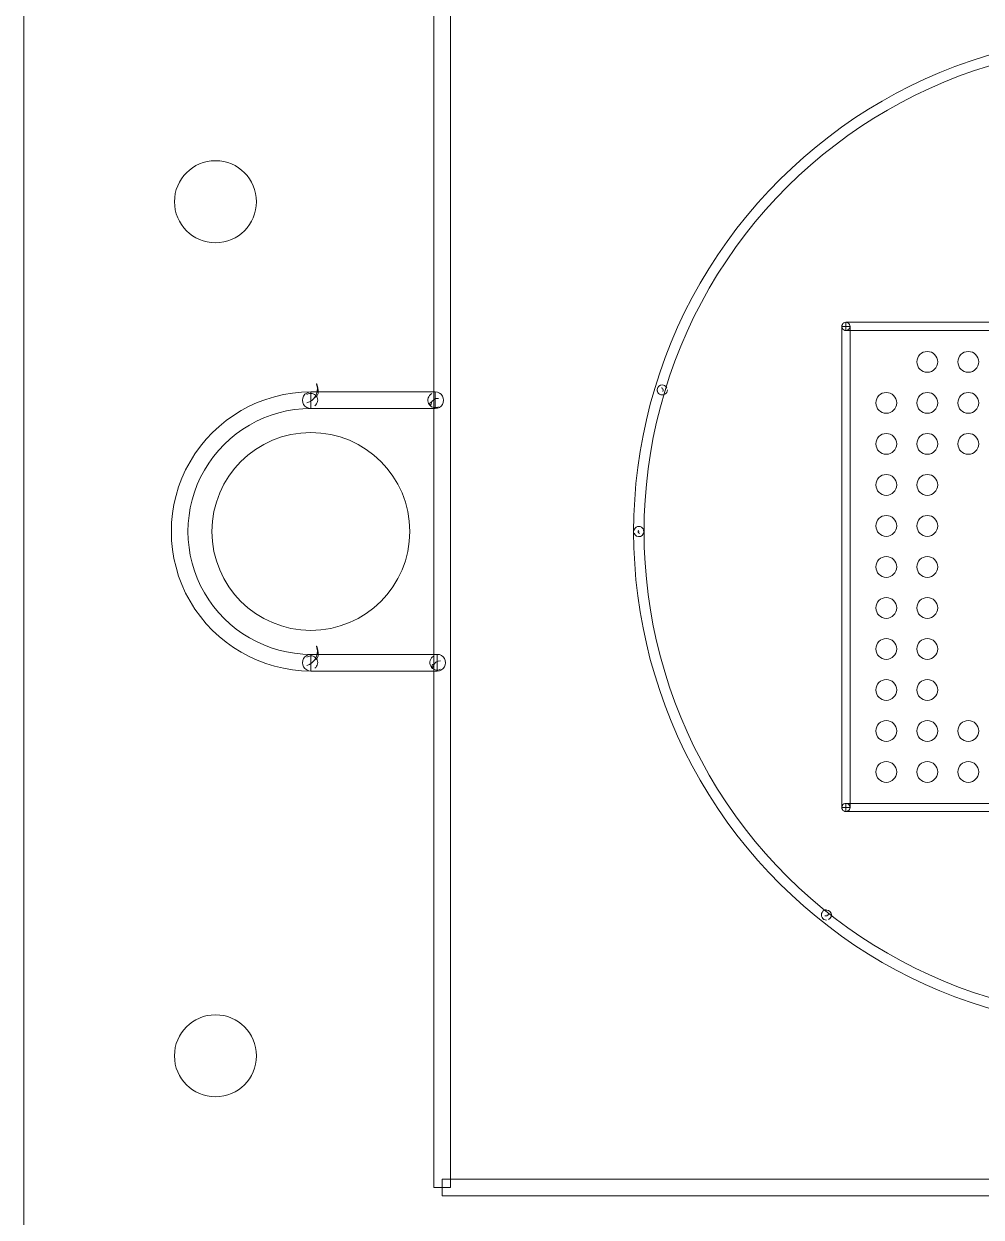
# Model space of a CAD drawing. Header units: millimetres. Extents: x -19.4 to 22.9, y -18.1 to 22.2.
# Drawn here: x -13.56 to -1.89, y -6.74 to 7.81 of the extents above; entities that cross this region are included whole.
import ezdxf

# ---------------------------------------------------------------- set-up
doc = ezdxf.new("R2010")
doc.units = ezdxf.units.MM
doc.header["$MEASUREMENT"] = 0
for name, color, linetype in [('BG_OUTLINE', 7, 'Continuous'), ('PG_SILKSCREEN_TOP', 7, 'Continuous'), ('PIN_TOP', 7, 'Continuous')]:
    doc.layers.add(name, color=color, linetype=linetype)

msp = doc.modelspace()

# ---------------------------------------------------------------- linework, layer by layer
at = {"layer": 'BG_OUTLINE', "lineweight": 9}
msp.add_open_spline([(-13.5636, -18.0908), (-13.5636, -18.0908), (13.4366, -18.0908), (13.4366, -18.0908), (13.4366, -18.0908), (13.4366, -18.0908), (13.4366, 12.9092), (13.4366, 12.9092), (13.4366, 12.9092), (13.4366, 12.9092), (-13.5636, 12.9092), (-13.5636, 12.9092), (-13.5636, 12.9092), (-13.5636, 12.9092), (-13.5636, -18.0908), (-13.5636, -18.0908)], degree=3, knots=[0, 0, 0, 0, 0.25, 0.25, 0.25, 0.25, 0.5, 0.5, 0.5, 0.5, 0.75, 0.75, 0.75, 0.75, 1, 1, 1, 1], dxfattribs=at)
at = {"layer": 'PG_SILKSCREEN_TOP', "lineweight": 9}
for points, knots in [([(-8.5651, 9.6184), (-8.5651, 9.6184), (-8.3619, 9.6184), (-8.3619, 9.6184), (-8.3619, 9.6184), (-8.3619, 9.6184), (-8.3619, -6.3814), (-8.3619, -6.3814), (-8.3619, -6.3814), (-8.3619, -6.3814), (-8.5651, -6.3814), (-8.5651, -6.3814), (-8.5651, -6.3814), (-8.5651, -6.3814), (-8.5651, 9.6184), (-8.5651, 9.6184)], [0, 0, 0, 0, 0.25, 0.25, 0.25, 0.25, 0.5, 0.5, 0.5, 0.5, 0.75, 0.75, 0.75, 0.75, 1, 1, 1, 1]), ([(-0.0635, -4.4477), (-2.2297, -4.4477), (-4.2314, -3.292), (-5.3146, -1.416), (-5.3146, -1.416), (-6.3977, 0.4599), (-6.3977, 2.7713), (-5.3146, 4.6474), (-5.3146, 4.6474), (-4.2314, 6.5234), (-2.2297, 7.6791), (-0.0635, 7.6791)], [0, 0, 0, 0, 0.3333333, 0.3333333, 0.3333333, 0.3333333, 0.6666667, 0.6666667, 0.6666667, 0.6666667, 1, 1, 1, 1]), ([(-0.0635, 7.5521), (-2.1844, 7.5521), (-4.1441, 6.4206), (-5.2046, 4.5839), (-5.2046, 4.5839), (-6.2651, 2.7471), (-6.2651, 0.4842), (-5.2046, -1.3525), (-5.2046, -1.3525), (-4.1441, -3.1893), (-2.1844, -4.3207), (-0.0635, -4.3207)], [0, 0, 0, 0, 0.3333333, 0.3333333, 0.3333333, 0.3333333, 0.6666667, 0.6666667, 0.6666667, 0.6666667, 1, 1, 1, 1]), ([(-3.5886, 4.1183), (-3.5886, 4.1362), (-3.5791, 4.1527), (-3.5636, 4.1616), (-3.5636, 4.1616), (-3.5481, 4.1706), (-3.529, 4.1706), (-3.5135, 4.1616), (-3.5135, 4.1616), (-3.4981, 4.1527), (-3.4885, 4.1362), (-3.4885, 4.1183)], [0, 0, 0, 0, 0.3333333, 0.3333333, 0.3333333, 0.3333333, 0.6666667, 0.6666667, 0.6666667, 0.6666667, 1, 1, 1, 1]), ([(-3.5886, 4.1183), (-3.5886, 4.1362), (-3.5791, 4.1527), (-3.5636, 4.1616), (-3.5636, 4.1616), (-3.5481, 4.1706), (-3.529, 4.1706), (-3.5135, 4.1616), (-3.5135, 4.1616), (-3.4981, 4.1527), (-3.4885, 4.1362), (-3.4885, 4.1183)], [0, 0, 0, 0, 0.3333333, 0.3333333, 0.3333333, 0.3333333, 0.6666667, 0.6666667, 0.6666667, 0.6666667, 1, 1, 1, 1]), ([(-3.4885, 4.1183), (-3.4885, 4.1004), (-3.4981, 4.0839), (-3.5135, 4.075), (-3.5135, 4.075), (-3.529, 4.066), (-3.5481, 4.066), (-3.5636, 4.075), (-3.5636, 4.075), (-3.5791, 4.0839), (-3.5886, 4.1004), (-3.5886, 4.1183)], [0, 0, 0, 0, 0.3333333, 0.3333333, 0.3333333, 0.3333333, 0.6666667, 0.6666667, 0.6666667, 0.6666667, 1, 1, 1, 1]), ([(-3.4885, 4.1183), (-3.4885, 4.1004), (-3.4981, 4.0839), (-3.5135, 4.075), (-3.5135, 4.075), (-3.529, 4.066), (-3.5481, 4.066), (-3.5636, 4.075), (-3.5636, 4.075), (-3.5791, 4.0839), (-3.5886, 4.1004), (-3.5886, 4.1183)], [0, 0, 0, 0, 0.3333333, 0.3333333, 0.3333333, 0.3333333, 0.6666667, 0.6666667, 0.6666667, 0.6666667, 1, 1, 1, 1]), ([(-3.4884, -1.7467), (-3.4884, -1.7467), (-3.5885, -1.7467), (-3.5885, -1.7467), (-3.5885, -1.7467), (-3.5885, -1.7467), (-3.5885, 4.1183), (-3.5885, 4.1183), (-3.5885, 4.1183), (-3.5885, 4.1183), (-3.4884, 4.1183), (-3.4884, 4.1183), (-3.4884, 4.1183), (-3.4884, 4.1183), (-3.4884, -1.7467), (-3.4884, -1.7467)], [0, 0, 0, 0, 0.25, 0.25, 0.25, 0.25, 0.5, 0.5, 0.5, 0.5, 0.75, 0.75, 0.75, 0.75, 1, 1, 1, 1]), ([(-3.5386, 4.1183), (-3.5386, 4.1183), (-3.5386, 4.1183), (-3.5386, 4.1183), (-3.5386, 4.1183), (-3.5386, 4.1183), (-3.5386, 4.1183), (-3.5386, 4.1183), (-3.5386, 4.1183), (-3.5386, 4.1183), (-3.5386, 4.1183), (-3.5386, 4.1183)], [0, 0, 0, 0, 0.3333333, 0.3333333, 0.3333333, 0.3333333, 0.6666667, 0.6666667, 0.6666667, 0.6666667, 1, 1, 1, 1]), ([(-3.5386, 4.1183), (-3.5386, 4.1183), (-3.5386, 4.1183), (-3.5386, 4.1183), (-3.5386, 4.1183), (-3.5386, 4.1183), (-3.5386, 4.1183), (-3.5386, 4.1183), (-3.5386, 4.1183), (-3.5386, 4.1183), (-3.5386, 4.1183), (-3.5386, 4.1183)], [0, 0, 0, 0, 0.3333333, 0.3333333, 0.3333333, 0.3333333, 0.6666667, 0.6666667, 0.6666667, 0.6666667, 1, 1, 1, 1]), ([(-3.5386, 4.1183), (-3.5386, 4.1183), (-3.5386, 4.1183), (-3.5386, 4.1183), (-3.5386, 4.1183), (-3.5386, 4.1183), (-3.5386, 4.1183), (-3.5386, 4.1183), (-3.5386, 4.1183), (-3.5386, 4.1183), (-3.5386, 4.1183), (-3.5386, 4.1183)], [0, 0, 0, 0, 0.3333333, 0.3333333, 0.3333333, 0.3333333, 0.6666667, 0.6666667, 0.6666667, 0.6666667, 1, 1, 1, 1]), ([(-3.5386, 4.1183), (-3.5386, 4.1183), (-3.5386, 4.1183), (-3.5386, 4.1183), (-3.5386, 4.1183), (-3.5386, 4.1183), (-3.5386, 4.1183), (-3.5386, 4.1183), (-3.5386, 4.1183), (-3.5386, 4.1183), (-3.5386, 4.1183), (-3.5386, 4.1183)], [0, 0, 0, 0, 0.3333333, 0.3333333, 0.3333333, 0.3333333, 0.6666667, 0.6666667, 0.6666667, 0.6666667, 1, 1, 1, 1]), ([(-3.5384, 4.0683), (-3.5384, 4.0683), (-3.5384, 4.1683), (-3.5384, 4.1683), (-3.5384, 4.1683), (-3.5384, 4.1683), (2.4462, 4.1683), (2.4462, 4.1683), (2.4462, 4.1683), (2.4462, 4.1683), (2.4462, 4.0683), (2.4462, 4.0683), (2.4462, 4.0683), (2.4462, 4.0683), (-3.5384, 4.0683), (-3.5384, 4.0683)], [0, 0, 0, 0, 0.25, 0.25, 0.25, 0.25, 0.5, 0.5, 0.5, 0.5, 0.75, 0.75, 0.75, 0.75, 1, 1, 1, 1]), ([(-10.1113, 3.1847), (-10.0188, 3.2103), (-9.9646, 3.3059), (-9.9902, 3.3984), (-9.9902, 3.3984), (-10.0157, 3.4908), (-9.9232, 3.2776), (-10.0156, 3.252)], [0, 0, 0, 0, 0.5, 0.5, 0.5, 0.5, 1, 1, 1, 1]), ([(-10.1113, 3.1847), (-10.0188, 3.2103), (-9.9646, 3.3059), (-9.9902, 3.3984), (-9.9902, 3.3984), (-10.0157, 3.4908), (-9.9232, 3.2776), (-10.0156, 3.252)], [0, 0, 0, 0, 0.5, 0.5, 0.5, 0.5, 1, 1, 1, 1]), ([(-5.8351, 3.3259), (-5.846, 3.3572), (-5.8296, 3.3913), (-5.7984, 3.4023), (-5.7984, 3.4023), (-5.7672, 3.4132), (-5.7329, 3.3966), (-5.7219, 3.3654)], [0, 0, 0, 0, 0.5, 0.5, 0.5, 0.5, 1, 1, 1, 1]), ([(-5.8351, 3.3259), (-5.846, 3.3572), (-5.8296, 3.3913), (-5.7984, 3.4023), (-5.7984, 3.4023), (-5.7672, 3.4132), (-5.7329, 3.3966), (-5.7219, 3.3654)], [0, 0, 0, 0, 0.5, 0.5, 0.5, 0.5, 1, 1, 1, 1]), ([(-5.7715, 3.3258), (-5.7637, 3.3383), (-5.7674, 3.3548), (-5.7799, 3.3627), (-5.7799, 3.3627), (-5.7923, 3.3706), (-5.7774, 3.3778), (-5.7853, 3.3653)], [0, 0, 0, 0, 0.5, 0.5, 0.5, 0.5, 1, 1, 1, 1]), ([(-5.7715, 3.3258), (-5.7637, 3.3383), (-5.7674, 3.3548), (-5.7799, 3.3627), (-5.7799, 3.3627), (-5.7923, 3.3706), (-5.7774, 3.3778), (-5.7853, 3.3653)], [0, 0, 0, 0, 0.5, 0.5, 0.5, 0.5, 1, 1, 1, 1]), ([(-10.0634, -0.0833), (-10.6714, -0.0833), (-11.2331, 0.241), (-11.5371, 0.7675), (-11.5371, 0.7675), (-11.8411, 1.294), (-11.8411, 1.9426), (-11.5371, 2.4691), (-11.5371, 2.4691), (-11.2331, 2.9956), (-10.6714, 3.32), (-10.0634, 3.32)], [0, 0, 0, 0, 0.3333333, 0.3333333, 0.3333333, 0.3333333, 0.6666667, 0.6666667, 0.6666667, 0.6666667, 1, 1, 1, 1]), ([(-10.0634, 3.1168), (-10.0997, 3.1168), (-10.1333, 3.1361), (-10.1514, 3.1676), (-10.1514, 3.1676), (-10.1696, 3.199), (-10.1695, 3.2378), (-10.1514, 3.2692), (-10.1514, 3.2692), (-10.1332, 3.3006), (-10.0997, 3.32), (-10.0634, 3.32)], [0, 0, 0, 0, 0.3333333, 0.3333333, 0.3333333, 0.3333333, 0.6666667, 0.6666667, 0.6666667, 0.6666667, 1, 1, 1, 1]), ([(-10.0634, 3.1168), (-10.0997, 3.1168), (-10.1333, 3.1361), (-10.1514, 3.1676), (-10.1514, 3.1676), (-10.1696, 3.199), (-10.1695, 3.2378), (-10.1514, 3.2692), (-10.1514, 3.2692), (-10.1332, 3.3006), (-10.0997, 3.32), (-10.0634, 3.32)], [0, 0, 0, 0, 0.3333333, 0.3333333, 0.3333333, 0.3333333, 0.6666667, 0.6666667, 0.6666667, 0.6666667, 1, 1, 1, 1]), ([(-10.1113, 3.2863), (-10.0737, 3.3127), (-10.0219, 3.3037), (-9.9955, 3.2662), (-9.9955, 3.2662), (-9.9691, 3.2288), (-9.9781, 3.1769), (-10.0156, 3.1505)], [0, 0, 0, 0, 0.5, 0.5, 0.5, 0.5, 1, 1, 1, 1]), ([(-10.1113, 3.2863), (-10.0737, 3.3127), (-10.0219, 3.3037), (-9.9955, 3.2662), (-9.9955, 3.2662), (-9.9691, 3.2288), (-9.9781, 3.1769), (-10.0156, 3.1505)], [0, 0, 0, 0, 0.5, 0.5, 0.5, 0.5, 1, 1, 1, 1]), ([(-10.0634, 3.2184), (-10.0634, 3.2184), (-10.0634, 3.2184), (-10.0634, 3.2184), (-10.0634, 3.2184), (-10.0634, 3.2184), (-10.0634, 3.2184), (-10.0635, 3.2184), (-10.0635, 3.2184), (-10.0635, 3.2184), (-10.0635, 3.2184), (-10.0635, 3.2184)], [0, 0, 0, 0, 0.3333333, 0.3333333, 0.3333333, 0.3333333, 0.6666667, 0.6666667, 0.6666667, 0.6666667, 1, 1, 1, 1]), ([(-10.0634, 3.2184), (-10.0634, 3.2184), (-10.0634, 3.2184), (-10.0634, 3.2184), (-10.0634, 3.2184), (-10.0634, 3.2184), (-10.0634, 3.2184), (-10.0635, 3.2184), (-10.0635, 3.2184), (-10.0635, 3.2184), (-10.0635, 3.2184), (-10.0635, 3.2184)], [0, 0, 0, 0, 0.3333333, 0.3333333, 0.3333333, 0.3333333, 0.6666667, 0.6666667, 0.6666667, 0.6666667, 1, 1, 1, 1]), ([(-10.0634, 3.1168), (-10.0634, 3.1168), (-10.0634, 3.32), (-10.0634, 3.32), (-10.0634, 3.32), (-10.0634, 3.32), (-8.5473, 3.32), (-8.5473, 3.32), (-8.5473, 3.32), (-8.5473, 3.32), (-8.5473, 3.1168), (-8.5473, 3.1168), (-8.5473, 3.1168), (-8.5473, 3.1168), (-10.0634, 3.1168), (-10.0634, 3.1168)], [0, 0, 0, 0, 0.25, 0.25, 0.25, 0.25, 0.5, 0.5, 0.5, 0.5, 0.75, 0.75, 0.75, 0.75, 1, 1, 1, 1]), ([(-8.5059, 3.1381), (-8.5502, 3.1153), (-8.6046, 3.1326), (-8.6275, 3.1769), (-8.6275, 3.1769), (-8.6504, 3.2211), (-8.633, 3.2757), (-8.5887, 3.2986)], [0, 0, 0, 0, 0.5, 0.5, 0.5, 0.5, 1, 1, 1, 1]), ([(-8.5059, 3.2398), (-8.5499, 3.246), (-8.5906, 3.2154), (-8.5969, 3.1714), (-8.5969, 3.1714), (-8.6031, 3.1274), (-8.6327, 3.2034), (-8.5887, 3.1971)], [0, 0, 0, 0, 0.5, 0.5, 0.5, 0.5, 1, 1, 1, 1]), ([(-8.5474, 3.32), (-8.5111, 3.32), (-8.4775, 3.3006), (-8.4594, 3.2692), (-8.4594, 3.2692), (-8.4412, 3.2377), (-8.4412, 3.199), (-8.4594, 3.1675), (-8.4594, 3.1675), (-8.4776, 3.1361), (-8.511, 3.1167), (-8.5473, 3.1168)], [0, 0, 0, 0, 0.3333333, 0.3333333, 0.3333333, 0.3333333, 0.6666667, 0.6666667, 0.6666667, 0.6666667, 1, 1, 1, 1]), ([(-8.5473, 3.2184), (-8.5473, 3.2184), (-8.5473, 3.2184), (-8.5473, 3.2183), (-8.5473, 3.2183), (-8.5473, 3.2183), (-8.5473, 3.2183), (-8.5472, 3.2183), (-8.5472, 3.2183), (-8.5472, 3.2184), (-8.5472, 3.2184), (-8.5472, 3.2184)], [0, 0, 0, 0, 0.3333333, 0.3333333, 0.3333333, 0.3333333, 0.6666667, 0.6666667, 0.6666667, 0.6666667, 1, 1, 1, 1]), ([(-5.715, 3.3458), (-5.7149, 3.3231), (-5.727, 3.3021), (-5.7467, 3.2907), (-5.7467, 3.2907), (-5.7664, 3.2794), (-5.7906, 3.2794), (-5.8103, 3.2908), (-5.8103, 3.2908), (-5.83, 3.3022), (-5.842, 3.3229), (-5.842, 3.3456)], [0, 0, 0, 0, 0.3333333, 0.3333333, 0.3333333, 0.3333333, 0.6666667, 0.6666667, 0.6666667, 0.6666667, 1, 1, 1, 1]), ([(-5.715, 3.3458), (-5.7149, 3.3231), (-5.727, 3.3021), (-5.7467, 3.2907), (-5.7467, 3.2907), (-5.7664, 3.2794), (-5.7906, 3.2794), (-5.8103, 3.2908), (-5.8103, 3.2908), (-5.83, 3.3022), (-5.842, 3.3229), (-5.842, 3.3456)], [0, 0, 0, 0, 0.3333333, 0.3333333, 0.3333333, 0.3333333, 0.6666667, 0.6666667, 0.6666667, 0.6666667, 1, 1, 1, 1]), ([(-5.7785, 3.3456), (-5.7785, 3.3456), (-5.7785, 3.3456), (-5.7785, 3.3456), (-5.7785, 3.3456), (-5.7785, 3.3456), (-5.7785, 3.3456), (-5.7785, 3.3455), (-5.7785, 3.3455), (-5.7785, 3.3455), (-5.7785, 3.3455), (-5.7784, 3.3455)], [0, 0, 0, 0, 0.3333333, 0.3333333, 0.3333333, 0.3333333, 0.6666667, 0.6666667, 0.6666667, 0.6666667, 1, 1, 1, 1]), ([(-5.7785, 3.3456), (-5.7785, 3.3456), (-5.7785, 3.3456), (-5.7785, 3.3456), (-5.7785, 3.3456), (-5.7785, 3.3456), (-5.7785, 3.3456), (-5.7785, 3.3455), (-5.7785, 3.3455), (-5.7785, 3.3455), (-5.7785, 3.3455), (-5.7784, 3.3455)], [0, 0, 0, 0, 0.3333333, 0.3333333, 0.3333333, 0.3333333, 0.6666667, 0.6666667, 0.6666667, 0.6666667, 1, 1, 1, 1]), ([(-10.0634, 3.1168), (-10.5988, 3.1168), (-11.0935, 2.8312), (-11.3611, 2.3675), (-11.3611, 2.3675), (-11.6288, 1.9039), (-11.6288, 1.3327), (-11.3611, 0.8691), (-11.3611, 0.8691), (-11.0935, 0.4054), (-10.5988, 0.1198), (-10.0634, 0.1198)], [0, 0, 0, 0, 0.3333333, 0.3333333, 0.3333333, 0.3333333, 0.6666667, 0.6666667, 0.6666667, 0.6666667, 1, 1, 1, 1]), ([(-6.1269, 1.6155), (-6.127, 1.6382), (-6.1149, 1.6592), (-6.0952, 1.6706), (-6.0952, 1.6706), (-6.0755, 1.6819), (-6.0512, 1.6819), (-6.0316, 1.6705), (-6.0316, 1.6705), (-6.0119, 1.6591), (-5.9998, 1.6384), (-5.9999, 1.6156)], [0, 0, 0, 0, 0.3333333, 0.3333333, 0.3333333, 0.3333333, 0.6666667, 0.6666667, 0.6666667, 0.6666667, 1, 1, 1, 1]), ([(-6.0058, 1.634), (-5.9956, 1.6023), (-6.0131, 1.5683), (-6.0448, 1.5581), (-6.0448, 1.5581), (-6.0765, 1.5478), (-6.1106, 1.5654), (-6.121, 1.5971)], [0, 0, 0, 0, 0.5, 0.5, 0.5, 0.5, 1, 1, 1, 1]), ([(-6.0694, 1.6342), (-6.0772, 1.6236), (-6.075, 1.6087), (-6.0645, 1.6008), (-6.0645, 1.6008), (-6.0539, 1.5929), (-6.0655, 1.5867), (-6.0576, 1.5972)], [0, 0, 0, 0, 0.5, 0.5, 0.5, 0.5, 1, 1, 1, 1]), ([(-6.0634, 1.6156), (-6.0634, 1.6156), (-6.0634, 1.6157), (-6.0634, 1.6157), (-6.0634, 1.6157), (-6.0633, 1.6157), (-6.0633, 1.6157), (-6.0634, 1.6158), (-6.0634, 1.6158), (-6.0634, 1.6158), (-6.0634, 1.6158), (-6.0634, 1.6158)], [0, 0, 0, 0, 0.3333333, 0.3333333, 0.3333333, 0.3333333, 0.6666667, 0.6666667, 0.6666667, 0.6666667, 1, 1, 1, 1]), ([(-10.1113, -0.0154), (-10.0188, 0.0101), (-9.9646, 0.1058), (-9.9902, 0.1982), (-9.9902, 0.1982), (-10.0157, 0.2906), (-9.9232, 0.0774), (-10.0156, 0.0519)], [0, 0, 0, 0, 0.5, 0.5, 0.5, 0.5, 1, 1, 1, 1]), ([(-10.1113, -0.0154), (-10.0188, 0.0101), (-9.9646, 0.1058), (-9.9902, 0.1982), (-9.9902, 0.1982), (-10.0157, 0.2906), (-9.9232, 0.0774), (-10.0156, 0.0519)], [0, 0, 0, 0, 0.5, 0.5, 0.5, 0.5, 1, 1, 1, 1]), ([(-10.0634, -0.0833), (-10.0997, -0.0833), (-10.1333, -0.0639), (-10.1514, -0.0325), (-10.1514, -0.0325), (-10.1696, -0.001), (-10.1695, 0.0376), (-10.1514, 0.0691), (-10.1514, 0.0691), (-10.1332, 0.1005), (-10.0997, 0.1199), (-10.0634, 0.1198)], [0, 0, 0, 0, 0.3333333, 0.3333333, 0.3333333, 0.3333333, 0.6666667, 0.6666667, 0.6666667, 0.6666667, 1, 1, 1, 1]), ([(-10.0634, -0.0833), (-10.0997, -0.0833), (-10.1333, -0.0639), (-10.1514, -0.0325), (-10.1514, -0.0325), (-10.1696, -0.001), (-10.1695, 0.0376), (-10.1514, 0.0691), (-10.1514, 0.0691), (-10.1332, 0.1005), (-10.0997, 0.1199), (-10.0634, 0.1198)], [0, 0, 0, 0, 0.3333333, 0.3333333, 0.3333333, 0.3333333, 0.6666667, 0.6666667, 0.6666667, 0.6666667, 1, 1, 1, 1]), ([(-10.1113, 0.0862), (-10.0737, 0.1126), (-10.0219, 0.1036), (-9.9955, 0.0661), (-9.9955, 0.0661), (-9.9691, 0.0286), (-9.9781, -0.0231), (-10.0156, -0.0496)], [0, 0, 0, 0, 0.5, 0.5, 0.5, 0.5, 1, 1, 1, 1]), ([(-10.1113, 0.0862), (-10.0737, 0.1126), (-10.0219, 0.1036), (-9.9955, 0.0661), (-9.9955, 0.0661), (-9.9691, 0.0286), (-9.9781, -0.0231), (-10.0156, -0.0496)], [0, 0, 0, 0, 0.5, 0.5, 0.5, 0.5, 1, 1, 1, 1]), ([(-10.0634, 0.0182), (-10.0634, 0.0182), (-10.0634, 0.0182), (-10.0634, 0.0183), (-10.0634, 0.0183), (-10.0634, 0.0183), (-10.0634, 0.0183), (-10.0635, 0.0183), (-10.0635, 0.0183), (-10.0635, 0.0182), (-10.0635, 0.0182), (-10.0635, 0.0182)], [0, 0, 0, 0, 0.3333333, 0.3333333, 0.3333333, 0.3333333, 0.6666667, 0.6666667, 0.6666667, 0.6666667, 1, 1, 1, 1]), ([(-10.0634, 0.0182), (-10.0634, 0.0182), (-10.0634, 0.0182), (-10.0634, 0.0183), (-10.0634, 0.0183), (-10.0634, 0.0183), (-10.0634, 0.0183), (-10.0635, 0.0183), (-10.0635, 0.0183), (-10.0635, 0.0182), (-10.0635, 0.0182), (-10.0635, 0.0182)], [0, 0, 0, 0, 0.3333333, 0.3333333, 0.3333333, 0.3333333, 0.6666667, 0.6666667, 0.6666667, 0.6666667, 1, 1, 1, 1]), ([(-10.0634, -0.0833), (-10.0634, -0.0833), (-10.0634, 0.1198), (-10.0634, 0.1198), (-10.0634, 0.1198), (-10.0634, 0.1198), (-8.5219, 0.1198), (-8.5219, 0.1198), (-8.5219, 0.1198), (-8.5219, 0.1198), (-8.5219, -0.0833), (-8.5219, -0.0833), (-8.5219, -0.0833), (-8.5219, -0.0833), (-10.0634, -0.0833), (-10.0634, -0.0833)], [0, 0, 0, 0, 0.25, 0.25, 0.25, 0.25, 0.5, 0.5, 0.5, 0.5, 0.75, 0.75, 0.75, 0.75, 1, 1, 1, 1]), ([(-8.4805, -0.0619), (-8.5248, -0.0848), (-8.5792, -0.0674), (-8.6021, -0.0232), (-8.6021, -0.0232), (-8.625, 0.021), (-8.6076, 0.0755), (-8.5633, 0.0984)], [0, 0, 0, 0, 0.5, 0.5, 0.5, 0.5, 1, 1, 1, 1]), ([(-8.4805, 0.0396), (-8.5245, 0.0459), (-8.5652, 0.0153), (-8.5715, -0.0286), (-8.5715, -0.0286), (-8.5777, -0.0726), (-8.6073, 0.0032), (-8.5633, -0.003)], [0, 0, 0, 0, 0.5, 0.5, 0.5, 0.5, 1, 1, 1, 1]), ([(-8.522, 0.1198), (-8.4857, 0.1199), (-8.4521, 0.1005), (-8.434, 0.069), (-8.434, 0.069), (-8.4158, 0.0376), (-8.4158, -0.0011), (-8.434, -0.0325), (-8.434, -0.0325), (-8.4522, -0.064), (-8.4856, -0.0833), (-8.5219, -0.0833)], [0, 0, 0, 0, 0.3333333, 0.3333333, 0.3333333, 0.3333333, 0.6666667, 0.6666667, 0.6666667, 0.6666667, 1, 1, 1, 1]), ([(-8.5219, 0.0182), (-8.5219, 0.0182), (-8.5219, 0.0182), (-8.5219, 0.0182), (-8.5219, 0.0182), (-8.5219, 0.0182), (-8.5219, 0.0182), (-8.5218, 0.0182), (-8.5218, 0.0182), (-8.5218, 0.0182), (-8.5218, 0.0182), (-8.5218, 0.0182)], [0, 0, 0, 0, 0.3333333, 0.3333333, 0.3333333, 0.3333333, 0.6666667, 0.6666667, 0.6666667, 0.6666667, 1, 1, 1, 1]), ([(-3.5886, -1.7467), (-3.5886, -1.7288), (-3.5791, -1.7123), (-3.5636, -1.7034), (-3.5636, -1.7034), (-3.5481, -1.6944), (-3.529, -1.6944), (-3.5135, -1.7034), (-3.5135, -1.7034), (-3.4981, -1.7123), (-3.4885, -1.7288), (-3.4885, -1.7467)], [0, 0, 0, 0, 0.3333333, 0.3333333, 0.3333333, 0.3333333, 0.6666667, 0.6666667, 0.6666667, 0.6666667, 1, 1, 1, 1]), ([(-3.5886, -1.7467), (-3.5886, -1.7288), (-3.5791, -1.7123), (-3.5636, -1.7034), (-3.5636, -1.7034), (-3.5481, -1.6944), (-3.529, -1.6944), (-3.5135, -1.7034), (-3.5135, -1.7034), (-3.4981, -1.7123), (-3.4885, -1.7288), (-3.4885, -1.7467)], [0, 0, 0, 0, 0.3333333, 0.3333333, 0.3333333, 0.3333333, 0.6666667, 0.6666667, 0.6666667, 0.6666667, 1, 1, 1, 1]), ([(-3.5384, -1.7967), (-3.5384, -1.7967), (-3.5384, -1.6967), (-3.5384, -1.6967), (-3.5384, -1.6967), (-3.5384, -1.6967), (2.4462, -1.6967), (2.4462, -1.6967), (2.4462, -1.6967), (2.4462, -1.6967), (2.4462, -1.7967), (2.4462, -1.7967), (2.4462, -1.7967), (2.4462, -1.7967), (-3.5384, -1.7967), (-3.5384, -1.7967)], [0, 0, 0, 0, 0.25, 0.25, 0.25, 0.25, 0.5, 0.5, 0.5, 0.5, 0.75, 0.75, 0.75, 0.75, 1, 1, 1, 1]), ([(-3.4885, -1.7467), (-3.4885, -1.7646), (-3.4981, -1.7811), (-3.5135, -1.79), (-3.5135, -1.79), (-3.529, -1.799), (-3.5481, -1.799), (-3.5636, -1.79), (-3.5636, -1.79), (-3.5791, -1.7811), (-3.5886, -1.7646), (-3.5886, -1.7467)], [0, 0, 0, 0, 0.3333333, 0.3333333, 0.3333333, 0.3333333, 0.6666667, 0.6666667, 0.6666667, 0.6666667, 1, 1, 1, 1]), ([(-3.4885, -1.7467), (-3.4885, -1.7646), (-3.4981, -1.7811), (-3.5135, -1.79), (-3.5135, -1.79), (-3.529, -1.799), (-3.5481, -1.799), (-3.5636, -1.79), (-3.5636, -1.79), (-3.5791, -1.7811), (-3.5886, -1.7646), (-3.5886, -1.7467)], [0, 0, 0, 0, 0.3333333, 0.3333333, 0.3333333, 0.3333333, 0.6666667, 0.6666667, 0.6666667, 0.6666667, 1, 1, 1, 1]), ([(-3.5386, -1.7467), (-3.5386, -1.7467), (-3.5386, -1.7467), (-3.5386, -1.7467), (-3.5386, -1.7467), (-3.5386, -1.7467), (-3.5386, -1.7467), (-3.5386, -1.7467), (-3.5386, -1.7467), (-3.5386, -1.7467), (-3.5386, -1.7467), (-3.5386, -1.7467)], [0, 0, 0, 0, 0.3333333, 0.3333333, 0.3333333, 0.3333333, 0.6666667, 0.6666667, 0.6666667, 0.6666667, 1, 1, 1, 1]), ([(-3.5386, -1.7467), (-3.5386, -1.7467), (-3.5386, -1.7467), (-3.5386, -1.7467), (-3.5386, -1.7467), (-3.5386, -1.7467), (-3.5386, -1.7467), (-3.5386, -1.7467), (-3.5386, -1.7467), (-3.5386, -1.7467), (-3.5386, -1.7467), (-3.5386, -1.7467)], [0, 0, 0, 0, 0.3333333, 0.3333333, 0.3333333, 0.3333333, 0.6666667, 0.6666667, 0.6666667, 0.6666667, 1, 1, 1, 1]), ([(-3.5386, -1.7467), (-3.5386, -1.7467), (-3.5386, -1.7467), (-3.5386, -1.7467), (-3.5386, -1.7467), (-3.5386, -1.7467), (-3.5386, -1.7467), (-3.5386, -1.7467), (-3.5386, -1.7467), (-3.5386, -1.7467), (-3.5386, -1.7467), (-3.5386, -1.7467)], [0, 0, 0, 0, 0.3333333, 0.3333333, 0.3333333, 0.3333333, 0.6666667, 0.6666667, 0.6666667, 0.6666667, 1, 1, 1, 1]), ([(-3.5386, -1.7467), (-3.5386, -1.7467), (-3.5386, -1.7467), (-3.5386, -1.7467), (-3.5386, -1.7467), (-3.5386, -1.7467), (-3.5386, -1.7467), (-3.5386, -1.7467), (-3.5386, -1.7467), (-3.5386, -1.7467), (-3.5386, -1.7467), (-3.5386, -1.7467)], [0, 0, 0, 0, 0.3333333, 0.3333333, 0.3333333, 0.3333333, 0.6666667, 0.6666667, 0.6666667, 0.6666667, 1, 1, 1, 1]), ([(-3.7743, -3.1211), (-3.797, -3.1211), (-3.818, -3.109), (-3.8293, -3.0893), (-3.8293, -3.0893), (-3.8407, -3.0697), (-3.8407, -3.0454), (-3.8293, -3.0258), (-3.8293, -3.0258), (-3.8179, -3.0061), (-3.7971, -2.994), (-3.7744, -2.9941)], [0, 0, 0, 0, 0.3333333, 0.3333333, 0.3333333, 0.3333333, 0.6666667, 0.6666667, 0.6666667, 0.6666667, 1, 1, 1, 1]), ([(-3.7968, -3.0668), (-3.7794, -3.0741), (-3.7595, -3.066), (-3.7522, -3.0487), (-3.7522, -3.0487), (-3.7449, -3.0314), (-3.7348, -3.0558), (-3.7521, -3.0484)], [0, 0, 0, 0, 0.5, 0.5, 0.5, 0.5, 1, 1, 1, 1]), ([(-3.7967, -3.0033), (-3.7667, -2.9909), (-3.7325, -3.0052), (-3.7201, -3.0351), (-3.7201, -3.0351), (-3.7077, -3.0651), (-3.7221, -3.0995), (-3.752, -3.1119)], [0, 0, 0, 0, 0.5, 0.5, 0.5, 0.5, 1, 1, 1, 1]), ([(-3.7744, -3.0576), (-3.7744, -3.0576), (-3.7744, -3.0576), (-3.7744, -3.0576), (-3.7744, -3.0576), (-3.7744, -3.0576), (-3.7744, -3.0576), (-3.7745, -3.0576), (-3.7745, -3.0576), (-3.7745, -3.0576), (-3.7745, -3.0576), (-3.7745, -3.0576)], [0, 0, 0, 0, 0.3333333, 0.3333333, 0.3333333, 0.3333333, 0.6666667, 0.6666667, 0.6666667, 0.6666667, 1, 1, 1, 1]), ([(-8.4635, -6.483), (-8.4635, -6.483), (-8.4635, -6.2798), (-8.4635, -6.2798), (-8.4635, -6.2798), (-8.4635, -6.2798), (8.3365, -6.2798), (8.3365, -6.2798), (8.3365, -6.2798), (8.3365, -6.2798), (8.3365, -6.483), (8.3365, -6.483), (8.3365, -6.483), (8.3365, -6.483), (-8.4635, -6.483), (-8.4635, -6.483)], [0, 0, 0, 0, 0.25, 0.25, 0.25, 0.25, 0.5, 0.5, 0.5, 0.5, 0.75, 0.75, 0.75, 0.75, 1, 1, 1, 1])]:
    msp.add_open_spline(points, degree=3, knots=knots, dxfattribs=at)
at = {"layer": 'PIN_TOP', "lineweight": 9}
for points in [[(-10.7268, 5.6388), (-10.7268, 5.9149), (-10.9506, 6.1387), (-11.2267, 6.1387), (-11.2267, 6.1387), (-11.5029, 6.1387), (-11.7267, 5.9149), (-11.7267, 5.6388), (-11.7267, 5.6388), (-11.7267, 5.3626), (-11.5029, 5.1388), (-11.2268, 5.1388), (-11.2268, 5.1388), (-10.9506, 5.1387), (-10.7268, 5.3626), (-10.7268, 5.6387)], [(-2.419, 3.6857), (-2.419, 3.7559), (-2.4759, 3.8127), (-2.546, 3.8127), (-2.546, 3.8127), (-2.6162, 3.8127), (-2.673, 3.7559), (-2.673, 3.6857), (-2.673, 3.6857), (-2.673, 3.6156), (-2.6162, 3.5587), (-2.546, 3.5587), (-2.546, 3.5587), (-2.4759, 3.5587), (-2.419, 3.6156), (-2.419, 3.6857)], [(-1.9189, 3.6857), (-1.9189, 3.7559), (-1.9758, 3.8127), (-2.0459, 3.8127), (-2.0459, 3.8127), (-2.1161, 3.8127), (-2.1729, 3.7559), (-2.1729, 3.6857), (-2.1729, 3.6857), (-2.1729, 3.6156), (-2.1161, 3.5587), (-2.0459, 3.5587), (-2.0459, 3.5587), (-1.9758, 3.5587), (-1.9189, 3.6156), (-1.9189, 3.6857)], [(-2.9192, 3.1856), (-2.9192, 3.2558), (-2.976, 3.3126), (-3.0462, 3.3126), (-3.0462, 3.3126), (-3.1163, 3.3126), (-3.1732, 3.2558), (-3.1732, 3.1856), (-3.1732, 3.1856), (-3.1732, 3.1155), (-3.1163, 3.0586), (-3.0462, 3.0586), (-3.0462, 3.0586), (-2.976, 3.0586), (-2.9192, 3.1155), (-2.9192, 3.1856)], [(-2.419, 3.1856), (-2.419, 3.2558), (-2.4759, 3.3126), (-2.546, 3.3126), (-2.546, 3.3126), (-2.6162, 3.3126), (-2.673, 3.2558), (-2.673, 3.1856), (-2.673, 3.1856), (-2.673, 3.1155), (-2.6162, 3.0586), (-2.546, 3.0586), (-2.546, 3.0586), (-2.4759, 3.0586), (-2.419, 3.1155), (-2.419, 3.1856)], [(-1.9189, 3.1856), (-1.9189, 3.2558), (-1.9758, 3.3126), (-2.0459, 3.3126), (-2.0459, 3.3126), (-2.1161, 3.3126), (-2.1729, 3.2558), (-2.1729, 3.1856), (-2.1729, 3.1856), (-2.1729, 3.1155), (-2.1161, 3.0586), (-2.0459, 3.0586), (-2.0459, 3.0586), (-1.9758, 3.0586), (-1.9189, 3.1155), (-1.9189, 3.1856)], [(-8.8569, 1.6184), (-8.8569, 2.2848), (-9.3971, 2.8249), (-10.0634, 2.8249), (-10.0634, 2.8249), (-10.7298, 2.8249), (-11.2699, 2.2848), (-11.2699, 1.6184), (-11.2699, 1.6184), (-11.2699, 0.9521), (-10.7298, 0.4119), (-10.0634, 0.4119), (-10.0634, 0.4119), (-9.3971, 0.4119), (-8.8569, 0.9521), (-8.8569, 1.6184)], [(-2.9192, 2.6857), (-2.9192, 2.7559), (-2.976, 2.8127), (-3.0462, 2.8127), (-3.0462, 2.8127), (-3.1163, 2.8127), (-3.1732, 2.7559), (-3.1732, 2.6857), (-3.1732, 2.6857), (-3.1732, 2.6156), (-3.1163, 2.5587), (-3.0462, 2.5587), (-3.0462, 2.5587), (-2.976, 2.5587), (-2.9192, 2.6156), (-2.9192, 2.6857)], [(-2.419, 2.6857), (-2.419, 2.7559), (-2.4759, 2.8127), (-2.546, 2.8127), (-2.546, 2.8127), (-2.6162, 2.8127), (-2.673, 2.7559), (-2.673, 2.6857), (-2.673, 2.6857), (-2.673, 2.6156), (-2.6162, 2.5587), (-2.546, 2.5587), (-2.546, 2.5587), (-2.4759, 2.5587), (-2.419, 2.6156), (-2.419, 2.6857)], [(-1.9189, 2.6857), (-1.9189, 2.7559), (-1.9758, 2.8127), (-2.0459, 2.8127), (-2.0459, 2.8127), (-2.1161, 2.8127), (-2.1729, 2.7559), (-2.1729, 2.6857), (-2.1729, 2.6857), (-2.1729, 2.6156), (-2.1161, 2.5587), (-2.0459, 2.5587), (-2.0459, 2.5587), (-1.9758, 2.5587), (-1.9189, 2.6156), (-1.9189, 2.6857)], [(-2.9192, 2.1856), (-2.9192, 2.2558), (-2.976, 2.3126), (-3.0462, 2.3126), (-3.0462, 2.3126), (-3.1163, 2.3126), (-3.1732, 2.2558), (-3.1732, 2.1856), (-3.1732, 2.1856), (-3.1732, 2.1155), (-3.1163, 2.0586), (-3.0462, 2.0586), (-3.0462, 2.0586), (-2.976, 2.0586), (-2.9192, 2.1155), (-2.9192, 2.1856)], [(-2.419, 2.1856), (-2.419, 2.2558), (-2.4759, 2.3126), (-2.546, 2.3126), (-2.546, 2.3126), (-2.6162, 2.3126), (-2.673, 2.2558), (-2.673, 2.1856), (-2.673, 2.1856), (-2.673, 2.1155), (-2.6162, 2.0586), (-2.546, 2.0586), (-2.546, 2.0586), (-2.4759, 2.0586), (-2.419, 2.1155), (-2.419, 2.1856)], [(-2.9192, 1.6857), (-2.9192, 1.7559), (-2.976, 1.8127), (-3.0462, 1.8127), (-3.0462, 1.8127), (-3.1163, 1.8127), (-3.1732, 1.7559), (-3.1732, 1.6857), (-3.1732, 1.6857), (-3.1732, 1.6156), (-3.1163, 1.5587), (-3.0462, 1.5587), (-3.0462, 1.5587), (-2.976, 1.5587), (-2.9192, 1.6156), (-2.9192, 1.6857)], [(-2.419, 1.6857), (-2.419, 1.7559), (-2.4759, 1.8127), (-2.546, 1.8127), (-2.546, 1.8127), (-2.6162, 1.8127), (-2.673, 1.7559), (-2.673, 1.6857), (-2.673, 1.6857), (-2.673, 1.6156), (-2.6162, 1.5587), (-2.546, 1.5587), (-2.546, 1.5587), (-2.4759, 1.5587), (-2.419, 1.6156), (-2.419, 1.6857)], [(-2.9192, 1.1856), (-2.9192, 1.2558), (-2.976, 1.3126), (-3.0462, 1.3126), (-3.0462, 1.3126), (-3.1163, 1.3126), (-3.1732, 1.2558), (-3.1732, 1.1856), (-3.1732, 1.1856), (-3.1732, 1.1155), (-3.1163, 1.0586), (-3.0462, 1.0586), (-3.0462, 1.0586), (-2.976, 1.0586), (-2.9192, 1.1155), (-2.9192, 1.1856)], [(-2.419, 1.1856), (-2.419, 1.2558), (-2.4759, 1.3126), (-2.546, 1.3126), (-2.546, 1.3126), (-2.6162, 1.3126), (-2.673, 1.2558), (-2.673, 1.1856), (-2.673, 1.1856), (-2.673, 1.1155), (-2.6162, 1.0586), (-2.546, 1.0586), (-2.546, 1.0586), (-2.4759, 1.0586), (-2.419, 1.1155), (-2.419, 1.1856)], [(-2.9192, 0.6858), (-2.9192, 0.7559), (-2.976, 0.8127), (-3.0462, 0.8127), (-3.0462, 0.8127), (-3.1163, 0.8128), (-3.1732, 0.7559), (-3.1732, 0.6858), (-3.1732, 0.6858), (-3.1732, 0.6156), (-3.1163, 0.5588), (-3.0462, 0.5588), (-3.0462, 0.5588), (-2.976, 0.5587), (-2.9192, 0.6156), (-2.9192, 0.6857)], [(-2.419, 0.6858), (-2.419, 0.7559), (-2.4759, 0.8127), (-2.546, 0.8127), (-2.546, 0.8127), (-2.6162, 0.8128), (-2.673, 0.7559), (-2.673, 0.6858), (-2.673, 0.6858), (-2.673, 0.6156), (-2.6162, 0.5588), (-2.546, 0.5588), (-2.546, 0.5588), (-2.4759, 0.5587), (-2.419, 0.6156), (-2.419, 0.6857)], [(-2.9192, 0.1856), (-2.9192, 0.2558), (-2.976, 0.3126), (-3.0462, 0.3126), (-3.0462, 0.3126), (-3.1163, 0.3126), (-3.1732, 0.2558), (-3.1732, 0.1856), (-3.1732, 0.1856), (-3.1732, 0.1155), (-3.1163, 0.0586), (-3.0462, 0.0586), (-3.0462, 0.0586), (-2.976, 0.0586), (-2.9192, 0.1155), (-2.9192, 0.1856)], [(-2.419, 0.1856), (-2.419, 0.2558), (-2.4759, 0.3126), (-2.546, 0.3126), (-2.546, 0.3126), (-2.6162, 0.3126), (-2.673, 0.2558), (-2.673, 0.1856), (-2.673, 0.1856), (-2.673, 0.1155), (-2.6162, 0.0586), (-2.546, 0.0586), (-2.546, 0.0586), (-2.4759, 0.0586), (-2.419, 0.1155), (-2.419, 0.1856)], [(-2.9192, -0.3141), (-2.9192, -0.244), (-2.976, -0.1871), (-3.0462, -0.1871), (-3.0462, -0.1871), (-3.1163, -0.1871), (-3.1732, -0.244), (-3.1732, -0.3141), (-3.1732, -0.3141), (-3.1732, -0.3843), (-3.1163, -0.4411), (-3.0462, -0.4411), (-3.0462, -0.4411), (-2.976, -0.4411), (-2.9192, -0.3843), (-2.9192, -0.3141)], [(-2.419, -0.3141), (-2.419, -0.244), (-2.4759, -0.1871), (-2.546, -0.1871), (-2.546, -0.1871), (-2.6162, -0.1871), (-2.673, -0.244), (-2.673, -0.3141), (-2.673, -0.3141), (-2.673, -0.3843), (-2.6162, -0.4411), (-2.546, -0.4411), (-2.546, -0.4411), (-2.4759, -0.4411), (-2.419, -0.3843), (-2.419, -0.3141)], [(-2.9192, -0.8143), (-2.9192, -0.7441), (-2.976, -0.6873), (-3.0462, -0.6873), (-3.0462, -0.6873), (-3.1163, -0.6873), (-3.1732, -0.7441), (-3.1732, -0.8143), (-3.1732, -0.8143), (-3.1732, -0.8844), (-3.1163, -0.9413), (-3.0462, -0.9413), (-3.0462, -0.9413), (-2.976, -0.9413), (-2.9192, -0.8844), (-2.9192, -0.8143)], [(-2.419, -0.8143), (-2.419, -0.7441), (-2.4759, -0.6873), (-2.546, -0.6873), (-2.546, -0.6873), (-2.6162, -0.6873), (-2.673, -0.7441), (-2.673, -0.8143), (-2.673, -0.8143), (-2.673, -0.8844), (-2.6162, -0.9413), (-2.546, -0.9413), (-2.546, -0.9413), (-2.4759, -0.9413), (-2.419, -0.8844), (-2.419, -0.8143)], [(-1.9189, -0.8143), (-1.9189, -0.7441), (-1.9758, -0.6873), (-2.0459, -0.6873), (-2.0459, -0.6873), (-2.1161, -0.6873), (-2.1729, -0.7441), (-2.1729, -0.8143), (-2.1729, -0.8143), (-2.1729, -0.8844), (-2.1161, -0.9413), (-2.0459, -0.9413), (-2.0459, -0.9413), (-1.9758, -0.9413), (-1.9189, -0.8844), (-1.9189, -0.8143)], [(-2.9192, -1.3141), (-2.9192, -1.244), (-2.976, -1.1871), (-3.0462, -1.1871), (-3.0462, -1.1871), (-3.1163, -1.1871), (-3.1732, -1.244), (-3.1732, -1.3141), (-3.1732, -1.3141), (-3.1732, -1.3843), (-3.1163, -1.4411), (-3.0462, -1.4411), (-3.0462, -1.4411), (-2.976, -1.4411), (-2.9192, -1.3843), (-2.9192, -1.3141)], [(-2.419, -1.3141), (-2.419, -1.244), (-2.4759, -1.1871), (-2.546, -1.1871), (-2.546, -1.1871), (-2.6162, -1.1871), (-2.673, -1.244), (-2.673, -1.3141), (-2.673, -1.3141), (-2.673, -1.3843), (-2.6162, -1.4411), (-2.546, -1.4411), (-2.546, -1.4411), (-2.4759, -1.4411), (-2.419, -1.3843), (-2.419, -1.3141)], [(-1.9189, -1.3141), (-1.9189, -1.244), (-1.9758, -1.1871), (-2.0459, -1.1871), (-2.0459, -1.1871), (-2.1161, -1.1871), (-2.1729, -1.244), (-2.1729, -1.3141), (-2.1729, -1.3141), (-2.1729, -1.3843), (-2.1161, -1.4411), (-2.0459, -1.4411), (-2.0459, -1.4411), (-1.9758, -1.4411), (-1.9189, -1.3843), (-1.9189, -1.3141)], [(-10.7268, -4.7752), (-10.7268, -4.499), (-10.9506, -4.2752), (-11.2267, -4.2752), (-11.2267, -4.2752), (-11.5029, -4.2752), (-11.7267, -4.499), (-11.7267, -4.7751), (-11.7267, -4.7751), (-11.7267, -5.0513), (-11.5029, -5.2751), (-11.2268, -5.2751), (-11.2268, -5.2751), (-10.9506, -5.2752), (-10.7268, -5.0513), (-10.7268, -4.7752)]]:
    msp.add_open_spline(points, degree=3, knots=[0, 0, 0, 0, 0.25, 0.25, 0.25, 0.25, 0.5, 0.5, 0.5, 0.5, 0.75, 0.75, 0.75, 0.75, 1, 1, 1, 1], dxfattribs=at)

doc.saveas('drawing.dxf')
